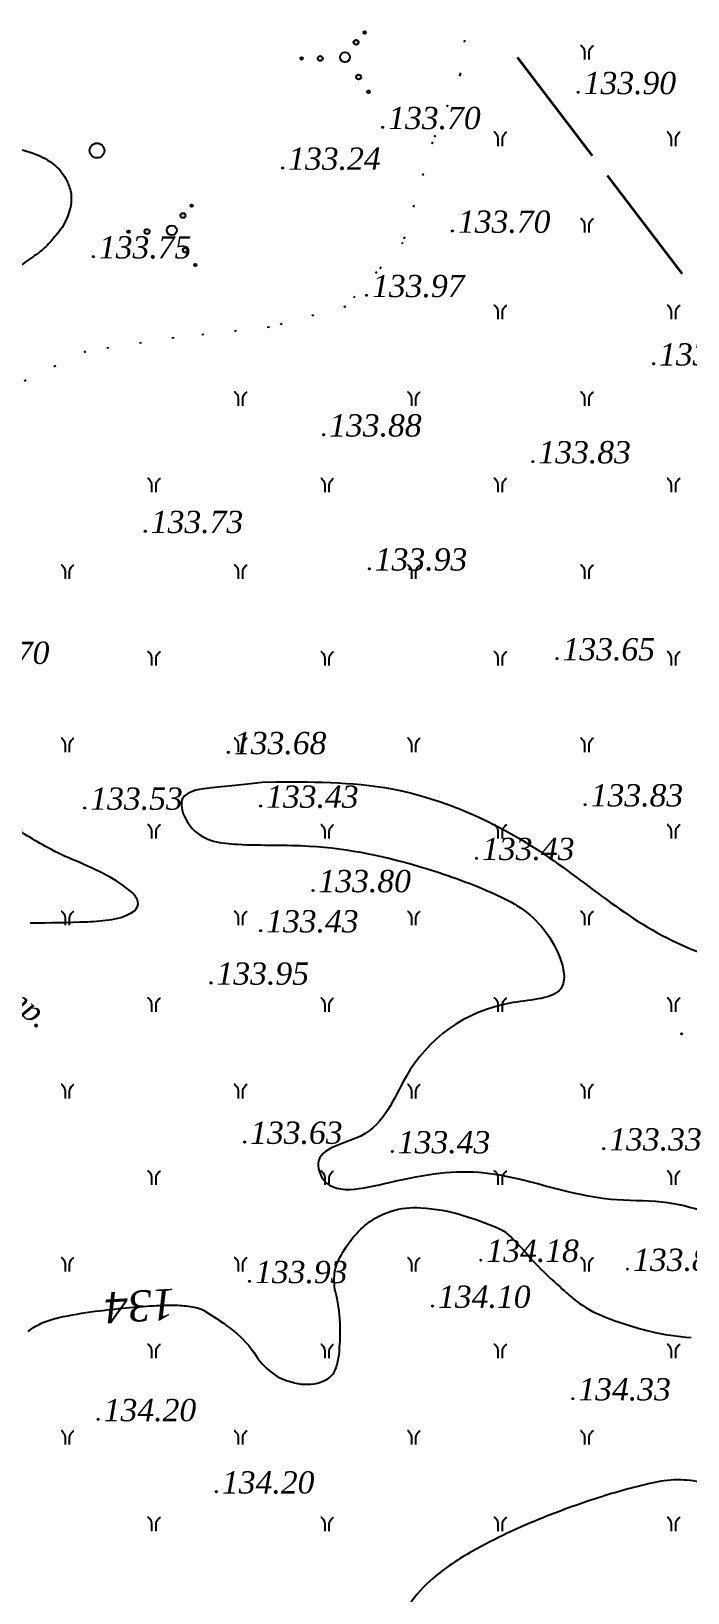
# Model space of a CAD drawing. Header units: millimetres. Extents: x 1400 to 7029, y -1119 to 1612.
# Drawn here: x 3319.6 to 3351.4, y 1489.8 to 1565.6 of the extents above; entities that cross this region are included whole.
import ezdxf
from ezdxf.enums import TextEntityAlignment as Align

# ---------------------------------------------------------------- set-up
doc = ezdxf.new("R2010")
doc.units = ezdxf.units.MM
doc.linetypes.add('ADOT', pattern=[10, 0, -10])
doc.linetypes.add('ADOT1', pattern=[1.6, 0.1, -1.5])
doc.layers.add('01_Північ', color=7, linetype='Continuous')
doc.styles.add('grad', font='timesi.ttf')
doc.styles.add('universw', font='timesi.ttf', dxfattribs={"oblique": 10})

# ---------------------------------------------------------------- blocks, each defined once
blk = doc.blocks.new('395_2')
at = {"linetype": 'Continuous'}
h = blk.add_hatch(color=0, dxfattribs=at)
h.paths.add_polyline_path([(-3.4, -0.1, 1), (-3.6, -0.1, 1)])
h.paths.add_polyline_path([(-2.2, -0.1, 1), (-1.8, -0.1, 1)])
h.paths.add_polyline_path([(1.1, 1.2, 1), (0.7, 1.2, 1)])
h.paths.add_polyline_path([(1.7, 2, 1), (1.5, 2, 1)])
h.paths.add_polyline_path([(0.9, -1.6, 1), (1.3, -1.6, 1)])
h.paths.add_polyline_path([(2, -2.8, 1), (1.8, -2.8, 1)])
at = {"color": 0, "linetype": 'Continuous'}
for centre, radius in [((0.9, 1.2), 0.2), ((1.6, 2), 0.1), ((-3.5, -0.1), 0.1), ((-2, -0.1), 0.2), ((0, 0), 0.4), ((1.1, -1.6), 0.2), ((1.9, -2.8), 0.1)]:
    blk.add_circle(centre, radius, dxfattribs=at)
blk = doc.blocks.new('369')
at = {"color": 0, "linetype": 'Continuous'}
blk.add_circle((0, 0), 0.6, dxfattribs=at)
blk = doc.blocks.new('403')
at = {"color": 0, "linetype": 'Continuous'}
for p, q in [((-0.45, 1.11), (-0.52, 1.11)), ((-0.38, 1.02), (-0.45, 1.11)), ((-0.31, 0.94), (-0.38, 1.02)), ((-0.21, 0.81), (-0.31, 0.94)), ((-0.17, 0.59), (-0.21, 0.81)), ((-0.17, 0), (-0.17, 0.59)), ((0.17, 0.59), (0.21, 0.81)), ((0.17, 0), (0.17, 0.59)), ((0.21, 0.81), (0.31, 0.94)), ((0.31, 0.94), (0.38, 1.02)), ((0.38, 1.02), (0.45, 1.11)), ((0.45, 1.11), (0.52, 1.11))]:
    blk.add_line(p, q, dxfattribs=at)

msp = doc.modelspace()

# ---------------------------------------------------------------- linework, layer by layer
at = {"layer": '01_Північ', "linetype": 'ADOT1'}
msp.add_lwpolyline([(3340.5994, 1565.119), (3340.3842, 1563.4624), (3339.0384, 1560.1837), (3337.6084, 1555.3078), (3336.3467, 1553.8786), (3334.8326, 1552.1973), (3331.1315, 1551.1885), (3326.5051, 1550.6841), (3322.2152, 1550.0115), (3318.6586, 1548.3012)], dxfattribs=at)
at = {"layer": '01_Північ', "color": 7, "linetype": 'Continuous', "const_width": 0.12}
for points in [[(3346.7966, 1559.5092), (3343.1622, 1564.2832)], [(3351.1578, 1553.7803), (3347.5234, 1558.5544)]]:
    msp.add_lwpolyline(points, dxfattribs=at)
at = {"layer": '01_Північ', "color": 30}
for points in [[(3313.457, 1559.6522, -0.0167308), (3314.5738, 1559.8547, -0.0240013), (3315.3614, 1559.9321, -0.0314366), (3318.4622, 1559.8921, -0.0721376), (3319.7866, 1559.5962, -0.0789945), (3320.6951, 1559.0742, -0.0973493), (3321.243, 1558.4206, -0.0543746), (3321.4641, 1557.89, -0.0736757), (3321.523, 1557.4688, -0.0906356), (3321.3561, 1556.5949, -0.0806105), (3320.8509, 1555.7334, -0.0143488), (3320.353, 1555.1657, -0.034334), (3320.1227, 1554.9496, -0.0217865), (3319.691, 1554.6273, 0.0119139), (3318.8904, 1554.0539, 0.0225731), (3318.1607, 1553.4511, 0.0069804), (3315.9216, 1551.3667, 0.0939251), (3314.6469, 1549.581, 0.0589047), (3313.569, 1546.2723)], [(3319.5316, 1522.3029, 0.010631), (3322.3099, 1522.3549, 0.0250478), (3323.4851, 1522.461, 0.11599), (3324.586, 1522.8893, 0.3160127), (3324.7502, 1523.3302, 0.1551343), (3324.4692, 1523.7752, 0.0543699), (3323.2479, 1524.5947, 0.0219159), (3321.7438, 1525.3001, -0.0244989), (3320.4014, 1525.9381, -0.0305419), (3318.4021, 1527.1742, 0.0277629)], [(3319.4297, 1502.484, -0.0622739), (3320.1481, 1502.9044, -0.0480898), (3320.9188, 1503.1504, -0.0216669), (3322.6855, 1503.4527, -0.0072424), (3324.1806, 1503.6204, -0.0082486), (3325.4972, 1503.7269, -0.0246683), (3326.706, 1503.7449, -0.0380355), (3327.4859, 1503.6583, -0.0899627), (3328.0333, 1503.4486, -0.0313068), (3329.4061, 1502.4932, -0.0829845), (3330.4849, 1501.2989, 0.1029999), (3331.3949, 1500.3685, 0.0586273), (3331.8373, 1500.1415, 0.0413967), (3332.514, 1499.9511, 0.1455548), (3333.7665, 1500.0738, 0.2157109), (3334.3656, 1500.7051, 0.0578537), (3334.5108, 1501.3584, 0.0289181), (3334.5713, 1502.6927, 0.058675), (3334.3663, 1504.2639, -0.0902016), (3334.297, 1505.2971, -0.0879693), (3334.4854, 1505.9322, -0.0485955), (3335.1199, 1506.9421, -0.0733092), (3336.0316, 1507.8196, -0.082755), (3337.0401, 1508.3128, -0.0873295), (3338.4759, 1508.4794, -0.0600109), (3340.5376, 1508.1072, -0.0246041), (3342.2028, 1507.5038, -0.080719), (3342.6635, 1507.2162, -0.0367904), (3343.5011, 1506.3664, 0.027935), (3344.5837, 1505.2286, 0.0062053), (3345.341, 1504.5343, 0.0088465), (3345.8866, 1504.0634, 0.0730753), (3347.1448, 1503.2949, 0.0416878), (3349.5898, 1502.4871, 0.0437479), (3351.587, 1502.1886, -0.0376547)], [(3352.3135, 1495.09, 0.1240678), (3349.8225, 1495.1537, 0.0212538), (3347.2568, 1494.4607, 0.0186461), (3344.4048, 1493.4403, 0.0306819), (3340.9915, 1491.824, 0.0494006), (3339.0558, 1490.4931, 0.0704921), (3337.9136, 1489.2143, 0.0788651), (3337.2728, 1487.8201, 0.0602994), (3337.1488, 1487.0161, 0.0382172), (3337.2049, 1485.7366, 0.1069982), (3338.1109, 1483.1209, 0.0898863), (3340.2909, 1480.6647, 0.0923712), (3342.4983, 1479.5117, -0.1092623), (3344.337, 1478.4715, -0.0561415), (3346.0911, 1476.4962, 0.0592244), (3347.7659, 1474.6333, 0.0225199), (3349.4637, 1473.2739, 0.0504635), (3350.3033, 1472.7828, 0.0556164), (3351.3527, 1472.4381, 0.0319501), (3353.2521, 1472.1659, 0.0288708)]]:
    msp.add_lwpolyline(points, format="xyb", dxfattribs=at)
at = {"layer": '01_Північ', "color": 7}
for centre in [(3346.107, 1562.5872, 40.17), (3336.6266, 1560.8891, 40.11), (3331.7754, 1558.9174, 39.972), (3340.0086, 1555.8598, 40.11), (3322.5952, 1554.6167, 40.125), (3335.8451, 1552.7389, 40.191), (3349.767, 1549.423, 40.08), (3333.7633, 1545.977, 40.164), (3343.912, 1544.6766, 40.149), (3325.1109, 1541.2956, 40.119), (3335.9752, 1539.4751, 40.179), (3345.083, 1535.1189, 40.095), (3329.1443, 1530.5675, 40.104), (3330.7057, 1527.9668, 40.029), (3346.4492, 1528.0318, 40.149), (3322.1761, 1527.8719, 40.059), (3341.1797, 1525.4311, 40.029), (3333.2428, 1523.8706, 40.14), (3330.7057, 1521.9201, 40.029), (3328.2986, 1519.3843, 40.185), (3351.1332, 1516.9136, 40.011), (3329.9292, 1511.664, 40.089), (3347.349, 1511.3419, 39.999), (3337.0921, 1511.2038, 40.029), (3341.3898, 1505.937, 40.254), (3348.5037, 1505.4994, 40.164), (3330.1689, 1504.906, 40.179), (3339.0445, 1503.7085, 40.23), (3345.8501, 1499.2168, 40.299), (3322.8291, 1498.2093, 40.26), (3328.5624, 1494.6999, 40.26)]:
    msp.add_circle(centre, 0.03, dxfattribs=at)
at = {"layer": '01_Північ', "color": 30}
msp.add_open_spline([(3331.0609, 1529.1305), (3333.0846, 1529.1464), (3337.7208, 1529.1829), (3344.7739, 1525.9763), (3349.903, 1521.0677), (3357.5515, 1519.5084), (3360.8159, 1523.9639), (3365.3324, 1525.4696), (3364.9543, 1530.3427), (3360.8627, 1533.8682), (3355.0214, 1535.741), (3353.8601, 1542.3005), (3353.8214, 1547.7187), (3353.9103, 1557.3658), (3362.0534, 1555.2846), (3368.0413, 1552.1678), (3374.5718, 1547.7501), (3377.8085, 1543.6636), (3376.1193, 1537.5326), (3386.6716, 1535.6652), (3392.9952, 1530.8122), (3394.6682, 1522.2197), (3403.2625, 1523.2293), (3409.6477, 1520.5854), (3417.6972, 1523.4164), (3415.474, 1532.1296), (3424.2721, 1536.4386), (3430.1132, 1541.5797), (3440.3249, 1550.3721), (3426.0887, 1552.8035), (3415.3836, 1557.4744), (3400.2491, 1556.5633), (3393.354, 1562.0237), (3391.8586, 1564.4203), (3391.4563, 1565.119)], degree=3, knots=[0, 0, 0, 0, 20.0889907, 46.0250542, 74.5402448, 91.5634848, 115.336898, 125.1252384, 133.0165217, 157.5345951, 175.9609737, 188.7851245, 217.7385559, 243.6766757, 250.9941432, 293.2678236, 314.3984626, 330.1668112, 341.1248891, 369.2121399, 409.2761212, 420.4358738, 448.3546444, 474.4331463, 495.8903625, 513.9434182, 548.2052708, 573.1266189, 609.1023487, 626.2150885, 686.4825557, 743.117143, 763.1146047, 771.0871308, 771.0871308, 771.0871308, 771.0871308], dxfattribs=at)
msp.add_spline([(3331.0609, 1529.1305), (3328.6261, 1528.8787), (3326.905, 1528.2914), (3327.4088, 1526.8649), (3329.5917, 1526.1097), (3333.0759, 1526.0258), (3338.7431, 1524.9349), (3342.0175, 1523.7182), (3344.4635, 1521.9529), (3345.2611, 1519.0999), (3342.9523, 1518.4286), (3337.7446, 1514.8106), (3335.5617, 1511.9577), (3333.5047, 1510.6571), (3333.6647, 1509.9722), (3336.9526, 1509.704), (3341.5824, 1510.1734), (3347.6883, 1508.8993), (3350.171, 1508.7651), (3358.3572, 1505.014), (3363.4747, 1501.0276), (3364.0802, 1495.6624), (3361.973, 1491.9769), (3356.4792, 1488.517), (3350.4586, 1486.7119), (3346.6205, 1485.2828), (3347.7494, 1481.146), (3350.6091, 1479.2656), (3359.7153, 1479.2656), (3367.6173, 1480.5443), (3379.7338, 1482.1238), (3386.4317, 1482.9511), (3394.4368, 1484.5244), (3398.1244, 1488.586), (3400.5326, 1495.5057), (3402.3388, 1498.8904), (3408.3716, 1501.4698), (3418.3809, 1501.8458), (3416.4342, 1512.6023), (3421.0249, 1514.1818), (3431.3352, 1510.8724), (3437.8073, 1511.0228)], degree=3, dxfattribs=at)

# ---------------------------------------------------------------- block references
at = {"layer": '01_Північ', "color": 7, "linetype": 'ADOT', "xscale": 0.6, "yscale": 0.6, "zscale": 0.6}
for name, p in [('395_2', (3334.7987, 1564.2931)), ('369', (3322.773, 1559.7667)), ('395_2', (3326.3987, 1555.8931))]:
    msp.add_blockref(name, p, dxfattribs=at)
at = {"layer": '01_Північ', "color": 7, "xscale": 0.6, "yscale": 0.6, "zscale": 0.6}
for p in [(3346.5367, 1564.1841), (3342.3367, 1559.9841), (3350.7367, 1559.9841), (3346.5367, 1555.7841), (3342.3367, 1551.5841), (3350.7367, 1551.5841), (3329.7367, 1547.3841), (3338.1367, 1547.3841), (3346.5367, 1547.3841), (3325.5367, 1543.1841), (3333.9367, 1543.1841), (3342.3367, 1543.1841), (3350.7367, 1543.1841), (3321.3367, 1538.9841), (3329.7367, 1538.9841), (3338.1367, 1538.9841), (3346.5367, 1538.9841), (3325.5367, 1534.7841), (3333.9367, 1534.7841), (3342.3367, 1534.7841), (3350.7367, 1534.7841), (3321.3367, 1530.5841), (3329.7367, 1530.5841), (3338.1367, 1530.5841), (3346.5367, 1530.5841), (3325.5367, 1526.3841), (3333.9367, 1526.3841), (3342.3367, 1526.3841), (3350.7367, 1526.3841), (3321.3367, 1522.1841), (3329.7367, 1522.1841), (3338.1367, 1522.1841), (3346.5367, 1522.1841), (3325.5367, 1517.9841), (3333.9367, 1517.9841), (3342.3367, 1517.9841), (3350.7367, 1517.9841), (3321.3367, 1513.7841), (3329.7367, 1513.7841), (3338.1367, 1513.7841), (3346.5367, 1513.7841), (3325.5367, 1509.5841), (3333.9367, 1509.5841), (3342.3367, 1509.5841), (3350.7367, 1509.5841), (3321.3367, 1505.3841), (3329.7367, 1505.3841), (3338.1367, 1505.3841), (3346.5367, 1505.3841), (3325.5367, 1501.1841), (3333.9367, 1501.1841), (3342.3367, 1501.1841), (3350.7367, 1501.1841), (3321.3367, 1496.9841), (3329.7367, 1496.9841), (3338.1367, 1496.9841), (3346.5367, 1496.9841), (3325.5367, 1492.7841), (3333.9367, 1492.7841), (3342.3367, 1492.7841), (3350.7367, 1492.7841)]:
    msp.add_blockref('403', p, dxfattribs=at)

# ---------------------------------------------------------------- texts
at = {"layer": '01_Північ', "color": 7, "style": 'universw'}
for s, p in [('133.90', (3346.3756, 1562.5006, 40.17)), ('133.70', (3336.8951, 1560.8024, 40.11)), ('133.24', (3332.0439, 1558.8307, 39.972)), ('133.70', (3340.2772, 1555.7731, 40.11)), ('133.75', (3322.8637, 1554.5301, 40.125)), ('133.97', (3336.1136, 1552.6522, 40.191)), ('133.60', (3350.0355, 1549.3363, 40.08)), ('133.88', (3334.0318, 1545.8903, 40.164)), ('133.83', (3344.1805, 1544.5899, 40.149)), ('133.73', (3325.3794, 1541.2089, 40.119)), ('133.93', (3336.2437, 1539.3884, 40.179)), ('133.70', (3315.9768, 1534.8592, 40.11)), ('133.65', (3345.3515, 1535.0322, 40.095)), ('133.68', (3329.4128, 1530.4809, 40.104)), ('133.53', (3322.4446, 1527.7853, 40.059)), ('133.43', (3330.9742, 1527.8801, 40.029)), ('133.83', (3346.7177, 1527.9451, 40.149)), ('133.43', (3341.4482, 1525.3444, 40.029)), ('133.80', (3333.5114, 1523.7839, 40.14)), ('133.43', (3330.9742, 1521.8334, 40.029)), ('133.95', (3328.5671, 1519.2977, 40.185)), ('133.63', (3330.1977, 1511.5773, 40.089)), ('133.43', (3337.3606, 1511.1171, 40.029)), ('133.33', (3347.6175, 1511.2552, 39.999)), ('134.18', (3341.6584, 1505.8503, 40.254)), ('133.88', (3348.7723, 1505.4127, 40.164)), ('133.93', (3330.4375, 1504.8193, 40.179)), ('134.10', (3339.3131, 1503.6218, 40.23)), ('134.33', (3346.1186, 1499.1301, 40.299)), ('134.20', (3323.0977, 1498.1226, 40.26)), ('134.20', (3328.8309, 1494.6133, 40.26))]:
    msp.add_text(s, height=1.08, dxfattribs=at).set_placement(p)
at = {"layer": '01_Північ', "color": 7, "style": 'grad'}
msp.add_text('ЛЕП 10Кв 3 пр.', height=1.08, rotation=320.152476, dxfattribs=at).set_placement((3311.6776, 1524.0101))
at = {"layer": '01_Північ', "color": 30, "style": 'grad'}
msp.add_text('134', height=1.5, rotation=183.178167, dxfattribs=at).set_placement((3324.8474, 1503.7138), align=Align.MIDDLE)

doc.saveas('drawing.dxf')
